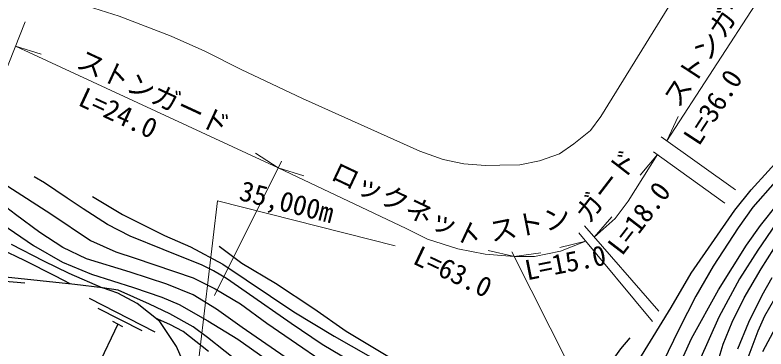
# Model space of a CAD drawing. Units: millimetres at full size, sheet at 1:1000; details may follow other scales. Extents: x 40000 to 680000, y 20000 to 380000.
# Drawn here: x 225423 to 293999, y 290346 to 320808 of the extents above; entities that cross this region are included whole.
import ezdxf
from ezdxf.enums import TextEntityAlignment as Align

# ---------------------------------------------------------------- set-up
doc = ezdxf.new("R2010")
doc.units = ezdxf.units.MM
doc.header["$LTSCALE"] = 1000
doc.layers.add('M-BGD', color=7, linetype='Continuous', lineweight=25)
doc.layers.add('M-STR-HTXT', color=7, linetype='Continuous', lineweight=13)
doc.styles.add('ＭＳ ゴシック', font='')
doc.styles.get('ＭＳ ゴシック').set_extended_font_data('MS Gothic')

msp = doc.modelspace()

# ---------------------------------------------------------------- linework, layer by layer
at = {"layer": 'M-BGD'}
for p, q in [((226322, 296349), (219596, 296921)), ((238226, 291875), (232221, 294957)), ((237020, 291988), (233016, 294043)), ((235280, 292375), (234346, 292855)), ((234813, 292615), (229525, 281488))]:
    msp.add_line(p, q, dxfattribs=at)
for points in [[(232500, 304241), (235239, 302603), (239076, 300701), (241438, 299669), (244392, 298074), (250871, 293721), (254580, 291504), (257685, 289753), (262946, 286787), (268956, 283824), (271917, 282666), (273735, 282215), (274880, 282215), (275999, 282439), (277118, 282878), (277773, 283243), (278793, 284047), (279647, 285084), (281580, 287986), (285353, 294114), (287155, 297264), (291142, 303017), (292653, 304860), (298869, 311675)], [(256903, 288703), (253460, 290763), (250654, 292683), (246524, 295531), (244739, 296771), (243542, 297465), (242512, 297991), (238960, 299424), (235943, 300641), (233874, 301697), (231655, 303120), (230182, 304098), (228112, 305498), (227174, 306058)], [(224770, 305205), (228705, 302674), (232304, 300238), (234615, 299197), (236407, 298617), (241693, 296828), (243694, 295818), (246016, 294452), (248418, 292693), (256056, 287482)], [(294826, 305578), (292786, 303270), (291467, 301394), (289186, 297897), (287598, 295172), (286076, 292195), (284554, 289036)], [(255779, 285668), (246156, 292304), (243810, 293983), (241697, 295275), (239296, 296270), (235942, 297358), (231951, 298563), (229779, 299608), (227693, 300984), (225462, 302603), (223863, 303817)], [(285877, 288419), (287202, 291300), (289666, 295744), (292208, 299803), (293484, 301607), (295037, 303558)], [(224222, 301770), (227123, 299792), (229770, 298251), (232404, 297169), (236241, 295956), (238833, 295086), (240416, 294407), (243028, 292923), (245774, 291252), (248990, 288962)], [(294912, 301754), (293253, 299364), (291570, 296750), (289700, 293258), (287943, 289292)], [(289553, 288972), (290093, 290796), (290897, 292777), (292009, 295023), (293560, 297665), (295304, 300395)], [(225058, 299919), (228038, 298378), (230344, 297252), (233422, 295916)], [(244077, 299731), (246145, 298186), (249223, 296362), (252709, 294048), (255675, 291962), (259619, 289598), (263577, 287547), (267585, 285805), (271313, 284634), (273339, 284371), (274528, 284468), (275618, 284793), (276874, 285447), (278127, 286699), (280751, 290367), (281582, 291376)], [(230446, 296277), (229113, 296982), (226292, 298414), (224142, 299453)], [(246324, 276499), (240170, 290572), (238637, 292846), (236571, 294500), (234807, 295422), (233422, 295916), (230899, 296229), (213880, 298016)], [(294523, 296832), (293613, 295218), (292402, 292764), (291395, 290332)], [(246232, 288852), (243004, 291384), (241684, 292367), (239550, 293559), (237711, 294445), (234842, 295701), (233422, 295916)], [(295219, 295711), (293850, 293353), (293240, 291971), (292263, 289301)], [(243093, 290124), (241937, 291042), (240772, 291945), (239546, 292583), (238237, 293166)], [(293703, 290105), (294900, 292338)]]:
    msp.add_lwpolyline(points, dxfattribs=at)
at = {"layer": 'M-STR-HTXT'}
for p, q in [((284949, 309336), (298175, 329688)), ((218647, 300906), (226361, 320178)), ((225474, 317963), (249447, 306876)), ((225474, 317963), (227824, 317253)), ((284949, 309336), (285987, 311561)), ((291213, 304859), (284441, 309699)), ((249447, 306876), (247384, 308207)), ((284100, 308076), (282515, 306201)), ((283732, 308343), (290240, 303635)), ((243643, 295220), (249743, 307470)), ((249447, 306876), (251791, 306145)), ((278315, 300553), (279918, 302412)), ((284206, 293788), (277414, 301587)), ((283629, 292848), (276899, 300954)), ((277554, 300165), (275166, 299593)), ((271023, 298771), (268630, 299317)), ((283289, 274518), (270792, 299200)), ((271011, 298769), (273442, 299110))]:
    msp.add_line(p, q, dxfattribs=at)
for points in [[(222793, 324016), (227065, 323083), (230307, 322203), (234948, 320718), (239676, 318868), (242762, 317513), (246078, 315854), (251661, 313184), (262375, 308397), (264513, 307641), (266393, 307230), (268401, 307079), (269687, 307101), (271523, 307144), (273304, 307501), (275140, 308159), (276447, 309055), (277980, 310264), (278909, 311540), (287448, 325362), (292792, 333877)], [(278315, 300553), (280239, 302239), (281423, 303824), (284100, 308076)], [(249447, 306876), (261154, 301337), (263076, 300370), (265872, 299494), (268348, 298995), (271011, 298769)], [(260134, 299744), (243905, 303865), (241532, 283798)], [(271011, 298769), (272853, 298769), (275240, 299255), (277554, 300165)]]:
    msp.add_lwpolyline(points, dxfattribs=at)

# ---------------------------------------------------------------- texts
at = {"layer": 'M-STR-HTXT', "style": 'ＭＳ ゴシック'}
for s, rotation, p in [('ストンガード', 56.982, (286477, 311946)), ('ストンガード', 335.181, (230652, 315568)), ('L=36.0', 56.982, (288333, 308473)), ('L=24.0', 335.181, (230844, 312119)), ('ガード', 52.377, (278275, 301365)), ('ロックネット', 334.679, (253857, 305377)), ('35,000m', 345.752, (245651, 303422)), ('L=18.0', 52.377, (281279, 298421)), ('ストン', 11.262, (269046, 299586)), ('L=63.0', 334.679, (261407, 297674)), ('L=15.0', 11.262, (272296, 296060))]:
    msp.add_text(s, height=1833, rotation=rotation, dxfattribs=at).set_placement(p, align=Align.BOTTOM_LEFT)

doc.saveas('drawing.dxf')
